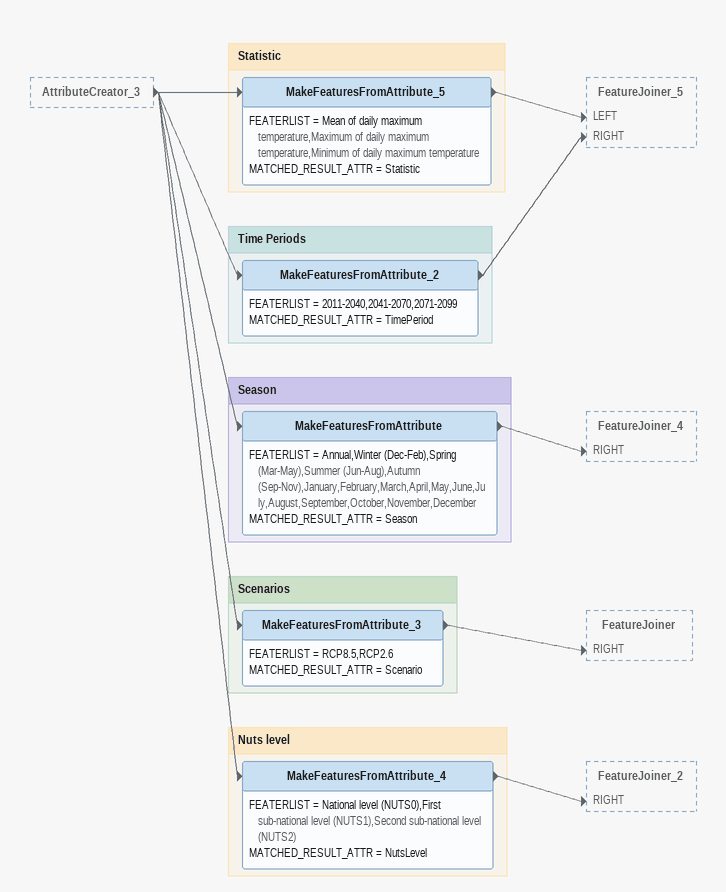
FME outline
AttributeCreator_3 [outside]
    -> MakeFeaturesFromAttribute_2
    -> MakeFeaturesFromAttribute
    -> MakeFeaturesFromAttribute_3
    -> MakeFeaturesFromAttribute_4
    -> MakeFeaturesFromAttribute_5

Bookmark: Statistic
MakeFeaturesFromAttribute_5
    FEATERLIST = Mean of daily maximum temperature,Maximum of daily maximum temperature,Minimum of daily maximum temperature
    MATCHED_RESULT_ATTR = Statistic
    -> FeatureJoiner_5 [LEFT]

Bookmark: Time Periods
MakeFeaturesFromAttribute_2
    FEATERLIST = 2011-2040,2041-2070,2071-2099
    MATCHED_RESULT_ATTR = TimePeriod
    -> FeatureJoiner_5 [RIGHT]

Bookmark: Season
MakeFeaturesFromAttribute
    FEATERLIST = Annual,Winter (Dec-Feb),Spring (Mar-May),Summer (Jun-Aug),Autumn (Sep-Nov),January,February,March,April,May,June,July,August,September,October,November,December
    MATCHED_RESULT_ATTR = Season
    -> FeatureJoiner_4 [RIGHT]

Bookmark: Scenarios
MakeFeaturesFromAttribute_3
    FEATERLIST = RCP8.5,RCP2.6
    MATCHED_RESULT_ATTR = Scenario
    -> FeatureJoiner [RIGHT]

Bookmark: Nuts level
MakeFeaturesFromAttribute_4
    FEATERLIST = National level (NUTS0),First sub-national level (NUTS1),Second sub-national level (NUTS2)
    MATCHED_RESULT_ATTR = NutsLevel
    -> FeatureJoiner_2 [RIGHT]
